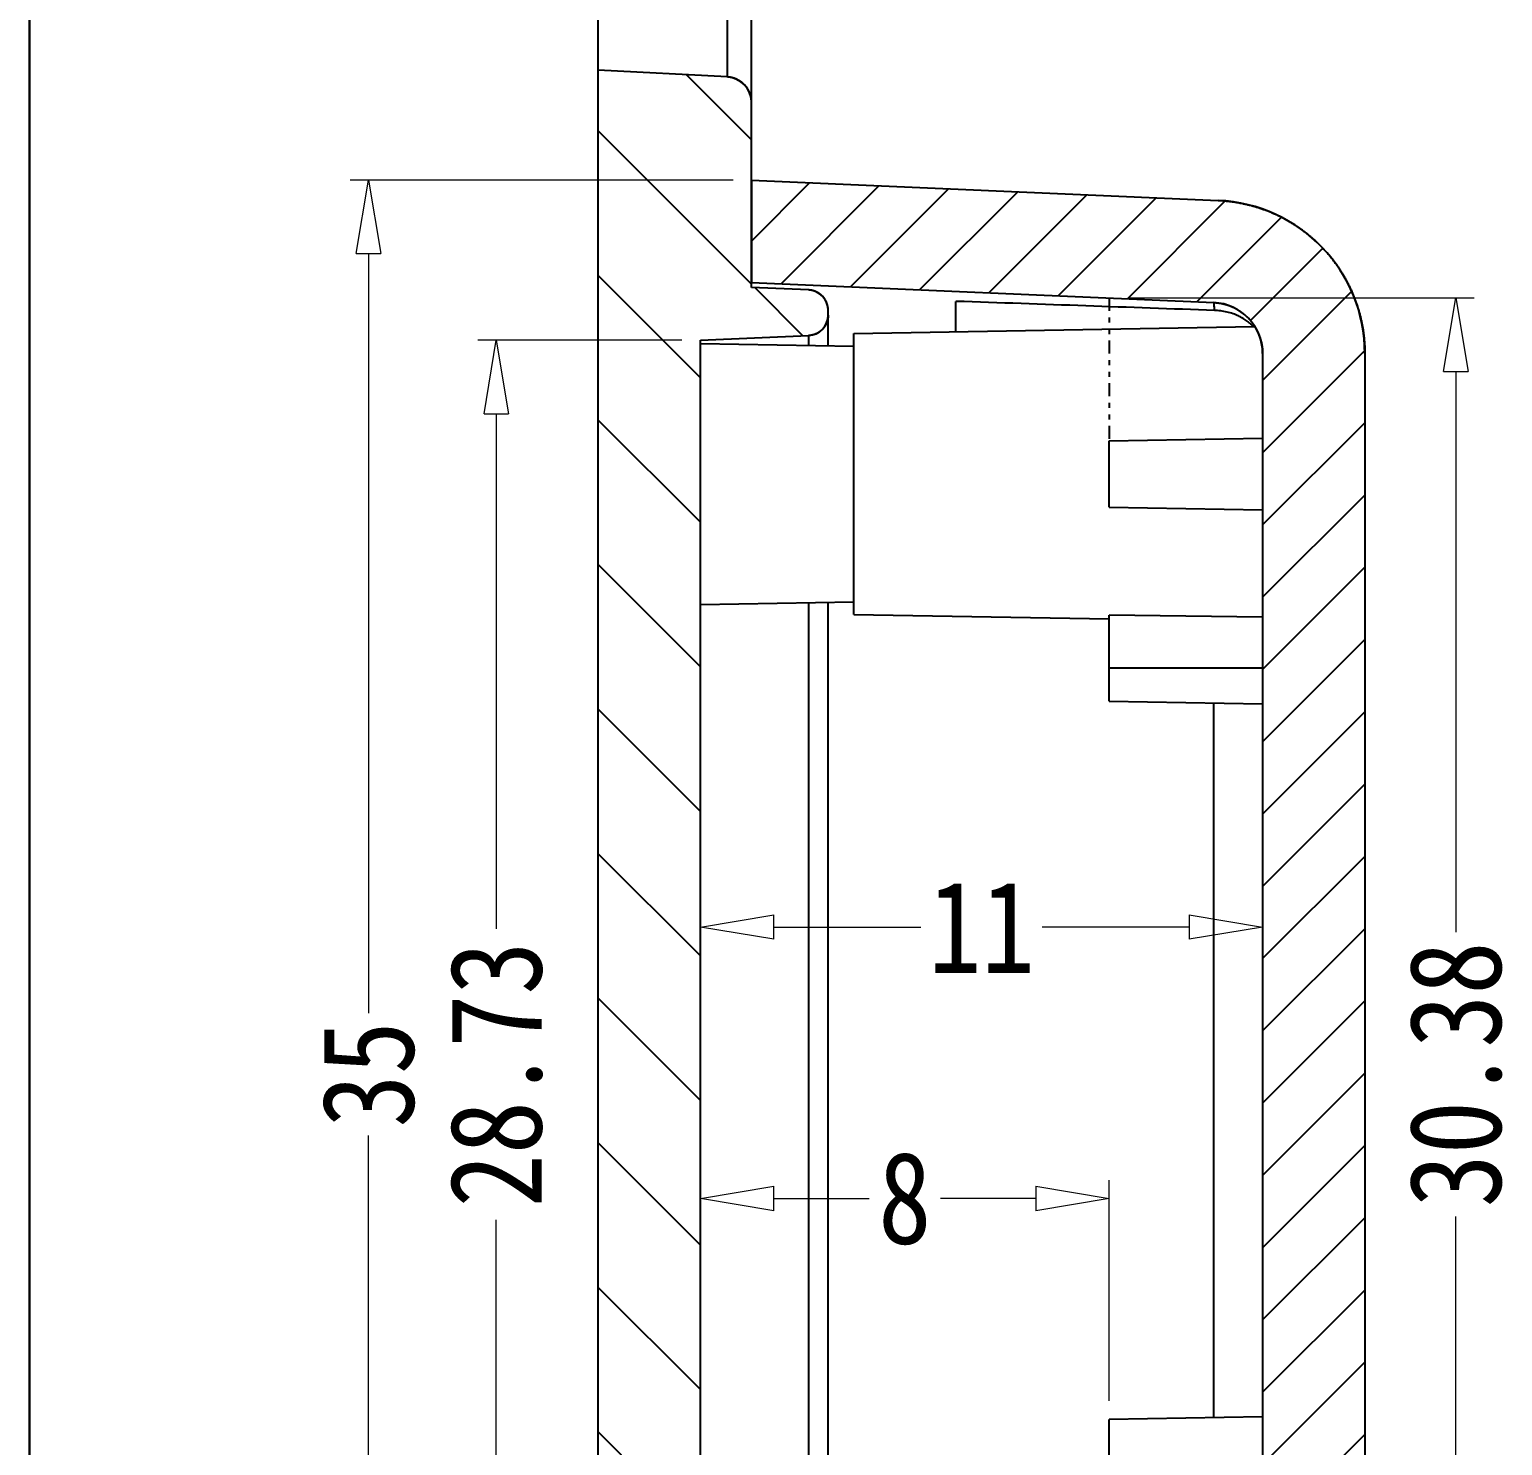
# Model space of a CAD drawing. Header units: millimetres. Extents: x 1786 to 3857, y -2202 to -1928.
# Drawn here: x 3676.06 to 3704.88, y -2004.99 to -1977.28 of the extents above; entities that cross this region are included whole.
import ezdxf

# ---------------------------------------------------------------- set-up
doc = ezdxf.new("R2010")
doc.units = ezdxf.units.MM
doc.linetypes.add('DIVIDE', pattern=[31.75, 12.7, -6.35, 0, -6.35, 0, -6.35])
doc.layers.add('dim', color=3, linetype='Continuous', lineweight=9)
doc.styles.add('FFS', font='SIMFANG.TTF', dxfattribs={"width": 0.85})
doc.dimstyles.new('YanXiu', dxfattribs={"dimtxt": 2.5, "dimasz": 2.2, "dimexe": 1, "dimexo": 0.6, "dimgap": 0.66, "dimtad": 0, "dimzin": 9, "dimdsep": 46, "dimtxsty": 'FFS', "dimblk": 'CLOSEDBLANK', "dimcen": 0, "dimclrd": 256, "dimclre": 131, "dimclrt": 42, "dimazin": 0, "dimtfac": 1, "dimtofl": 0, "dimtmove": 0, "dimatfit": 3, "dimldrblk": 'CLOSEDBLANK', "dimfxl": 0, "dimlwd": 5, "dimlwe": 5, "dimarcsym": 0})

# ---------------------------------------------------------------- blocks, each defined once
blk = doc.blocks.new('_ClosedBlank')
at = {"color": 0, "linetype": 'ByBlock', "lineweight": -2}
for p, q in [((-1, 0.167), (0, 0)), ((-1, 0.167), (-1, -0.167)), ((0, 0), (-1, -0.167))]:
    blk.add_line(p, q, dxfattribs=at)
blk = doc.blocks.new('*D226')
at = {"layer": 'Defpoints', "color": 0}
for p in [(3508.101, -1983.359), (3504.108, -2012.089), (3508.101, -2012.089)]:
    blk.add_point(p, dxfattribs=at)
at = {"layer": 'dim', "color": 131, "lineweight": 5}
for p, q in [((3507.741, -1983.359), (3503.748, -1983.359)), ((3507.741, -2012.089), (3503.748, -2012.089))]:
    blk.add_line(p, q, dxfattribs=at)
at = {"layer": 'dim', "lineweight": 5}
for p, q in [((3504.108, -1984.799), (3504.108, -1994.875)), ((3504.108, -2010.649), (3504.108, -2000.573))]:
    blk.add_line(p, q, dxfattribs=at)
at = {"layer": 'dim', "lineweight": 5, "xscale": 1.44, "yscale": 1.44, "zscale": 1.44}
for p, rotation in [((3504.108, -1983.359), 90), ((3504.108, -2012.089), 270)]:
    blk.add_blockref('_ClosedBlank', p, dxfattribs=dict(at, rotation=rotation))
at = {"layer": 'dim', "color": 42, "insert": (3504.108, -1997.724), "char_height": 1.8, "attachment_point": 5, "rotation": 90, "style": 'FFS'}
blk.add_mtext('28.73', dxfattribs=at)
blk = doc.blocks.new('*D227')
at = {"layer": 'Defpoints', "color": 0}
for p in [(3509.101, -1980.224), (3501.608, -2015.224), (3509.101, -2015.224)]:
    blk.add_point(p, dxfattribs=at)
at = {"layer": 'dim', "color": 131, "lineweight": 5}
for p, q in [((3508.741, -1980.224), (3501.248, -1980.224)), ((3508.741, -2015.224), (3501.248, -2015.224))]:
    blk.add_line(p, q, dxfattribs=at)
at = {"layer": 'dim', "lineweight": 5}
for p, q in [((3501.608, -1981.664), (3501.608, -1996.529)), ((3501.608, -2013.784), (3501.608, -1998.919))]:
    blk.add_line(p, q, dxfattribs=at)
at = {"layer": 'dim', "lineweight": 5, "xscale": 1.44, "yscale": 1.44, "zscale": 1.44}
for p, rotation in [((3501.608, -1980.224), 90), ((3501.608, -2015.224), 270)]:
    blk.add_blockref('_ClosedBlank', p, dxfattribs=dict(at, rotation=rotation))
at = {"layer": 'dim', "color": 42, "insert": (3501.608, -1997.724), "char_height": 1.8, "attachment_point": 5, "rotation": 90, "style": 'FFS'}
blk.add_mtext('35', dxfattribs=at)
blk = doc.blocks.new('*D219')
at = {"layer": 'Defpoints', "color": 0}
for p in [(3508.101, -2000.153), (3508.101, -2004.159, 0), (3516.101, -2004.474, 0)]:
    blk.add_point(p, dxfattribs=at)
at = {"layer": 'dim', "color": 131, "lineweight": 5}
for p, q in [((3508.101, -2003.799), (3508.101, -1999.793)), ((3516.101, -2004.114), (3516.101, -1999.793))]:
    blk.add_line(p, q, dxfattribs=at)
at = {"layer": 'dim', "lineweight": 5}
for p, q in [((3509.541, -2000.153), (3511.402, -2000.153)), ((3514.661, -2000.153), (3512.8, -2000.153))]:
    blk.add_line(p, q, dxfattribs=at)
at = {"layer": 'dim', "lineweight": 5, "xscale": 1.44, "yscale": 1.44, "zscale": 1.44, "rotation": 180}
blk.add_blockref('_ClosedBlank', (3508.101, -2000.153), dxfattribs=at)
at = {"layer": 'dim', "lineweight": 5, "xscale": 1.44, "yscale": 1.44, "zscale": 1.44}
blk.add_blockref('_ClosedBlank', (3516.101, -2000.153), dxfattribs=at)
at = {"layer": 'dim', "color": 42, "insert": (3512.101, -2000.153), "char_height": 1.8, "attachment_point": 5, "style": 'FFS'}
blk.add_mtext('8', dxfattribs=at)
blk = doc.blocks.new('*D220')
at = {"layer": 'Defpoints', "color": 0}
for p in [(3508.101, -1992.845, 0), (3519.101, -1994.012, 0), (3508.101, -1994.84)]:
    blk.add_point(p, dxfattribs=at)
at = {"layer": 'dim', "color": 131, "lineweight": 5}
for p, q in [((3508.101, -1993.205), (3508.101, -1995.2)), ((3519.101, -1994.372), (3519.101, -1995.2))]:
    blk.add_line(p, q, dxfattribs=at)
at = {"layer": 'dim', "lineweight": 5}
for p, q in [((3509.541, -1994.84), (3512.414, -1994.84)), ((3517.661, -1994.84), (3514.788, -1994.84))]:
    blk.add_line(p, q, dxfattribs=at)
at = {"layer": 'dim', "lineweight": 5, "xscale": 1.44, "yscale": 1.44, "zscale": 1.44, "rotation": 180}
blk.add_blockref('_ClosedBlank', (3508.101, -1994.84), dxfattribs=at)
at = {"layer": 'dim', "lineweight": 5, "xscale": 1.44, "yscale": 1.44, "zscale": 1.44}
blk.add_blockref('_ClosedBlank', (3519.101, -1994.84), dxfattribs=at)
at = {"layer": 'dim', "color": 42, "insert": (3513.601, -1994.84), "char_height": 1.8, "attachment_point": 5, "style": 'FFS'}
blk.add_mtext('11', dxfattribs=at)
blk = doc.blocks.new('*D222')
at = {"layer": 'Defpoints', "color": 0}
for p in [(3516.101, -1982.531), (3522.88, -1982.531), (3516.101, -2012.916)]:
    blk.add_point(p, dxfattribs=at)
at = {"layer": 'dim', "color": 131, "lineweight": 5}
for p, q in [((3516.461, -1982.531), (3523.24, -1982.531)), ((3516.461, -2012.916), (3523.24, -2012.916))]:
    blk.add_line(p, q, dxfattribs=at)
at = {"layer": 'dim', "lineweight": 5}
for p, q in [((3522.88, -1983.971), (3522.88, -1994.941)), ((3522.88, -2011.476), (3522.88, -2000.507))]:
    blk.add_line(p, q, dxfattribs=at)
at = {"layer": 'dim', "lineweight": 5, "xscale": 1.44, "yscale": 1.44, "zscale": 1.44}
for p, rotation in [((3522.88, -1982.531), 90), ((3522.88, -2012.916), 270)]:
    blk.add_blockref('_ClosedBlank', p, dxfattribs=dict(at, rotation=rotation))
at = {"layer": 'dim', "color": 42, "insert": (3522.88, -1997.724), "char_height": 1.8, "attachment_point": 5, "rotation": 90, "style": 'FFS'}
blk.add_mtext('30.38', dxfattribs=at)
blk = doc.blocks.new('*u276')
at = {"linetype": 'Continuous'}
h = blk.add_hatch(dxfattribs=at)
h.set_pattern_fill('DEFAULT__2', color=40, scale=2, angle=135, style=0, pattern_type=0)
h.set_pattern_definition([(135, (516.9782, -458.0264), (-1.4142136, -1.4142136), [])])
edge = h.paths.add_edge_path()
edge.add_line((-76.418, 52.569), (-76.418, 53.969))
edge.add_spline(control_points=[(-76.418, 52.569), (-76.418, 52.307), (-76.602, 52.121), (-76.864, 52.119)], knot_values=[0, 0, 0, 0, 1, 1, 1, 1], weights=[1, 0.80679, 0.80679, 1], degree=3, periodic=0)
edge.add_line((-76.864, 52.119), (-78.914, 52.101))
edge.add_spline(control_points=[(-79.418, 52.601), (-79.418, 52.306), (-79.208, 52.099), (-78.914, 52.101)], knot_values=[0, 0, 0, 0, 1, 1, 1, 1], weights=[1, 0.802676, 0.802676, 1], degree=3, periodic=0)
edge.add_line((-79.418, 52.601), (-79.418, 54.601))
edge.add_line((-76.892, 54.469), (-79.418, 54.601))
edge.add_spline(control_points=[(-76.418, 53.969), (-76.418, 54.25), (-76.611, 54.454), (-76.892, 54.469)], knot_values=[0, 0, 0, 0, 1, 1, 1, 1], weights=[1, 0.816916, 0.816916, 1], degree=3, periodic=0)
edge = h.paths.add_edge_path()
edge.add_line((-76.418, 58.733), (-76.418, 62.353))
edge.add_spline(control_points=[(-76.418, 58.733), (-76.418, 58.452), (-76.611, 58.248), (-76.892, 58.233)], knot_values=[0, 0, 0, 0, 1, 1, 1, 1], weights=[1, 0.816916, 0.816916, 1], degree=3, periodic=0)
edge.add_line((-76.892, 58.233), (-79.418, 58.101))
edge.add_line((-79.418, 58.101), (-79.418, 97.401))
edge.add_line((-76.892, 97.269), (-79.418, 97.401))
edge.add_spline(control_points=[(-76.418, 96.769), (-76.418, 97.05), (-76.611, 97.254), (-76.892, 97.269)], knot_values=[0, 0, 0, 0, 1, 1, 1, 1], weights=[1, 0.816916, 0.816916, 1], degree=3, periodic=0)
edge.add_line((-76.418, 93.149), (-76.418, 96.769))
edge.add_line((-75.3, 93.1), (-76.418, 93.149))
edge.add_spline(control_points=[(-74.918, 92.701), (-74.918, 92.927), (-75.074, 93.09), (-75.3, 93.1)], knot_values=[0, 0, 0, 0, 1, 1, 1, 1], weights=[1, 0.814909, 0.814909, 1], degree=3, periodic=0)
edge.add_line((-74.918, 92.608), (-74.918, 92.701))
edge.add_spline(control_points=[(-74.918, 92.608), (-74.918, 92.382), (-75.074, 92.218), (-75.3, 92.209)], knot_values=[0, 0, 0, 0, 1, 1, 1, 1], weights=[1, 0.814909, 0.814909, 1], degree=3, periodic=0)
edge.add_line((-77.418, 92.116), (-75.3, 92.209))
edge.add_line((-77.418, 63.386), (-77.418, 92.116))
edge.add_line((-77.418, 63.386), (-75.3, 63.294))
edge.add_spline(control_points=[(-74.918, 62.894), (-74.918, 63.12), (-75.074, 63.284), (-75.3, 63.294)], knot_values=[0, 0, 0, 0, 1, 1, 1, 1], weights=[1, 0.814909, 0.814909, 1], degree=3, periodic=0)
edge.add_line((-74.918, 62.801), (-74.918, 62.894))
edge.add_spline(control_points=[(-74.918, 62.801), (-74.918, 62.575), (-75.074, 62.412), (-75.3, 62.402)], knot_values=[0, 0, 0, 0, 1, 1, 1, 1], weights=[1, 0.814909, 0.814909, 1], degree=3, periodic=0)
edge.add_line((-75.3, 62.402), (-76.418, 62.353))
edge = h.paths.add_edge_path()
edge.add_line((-76.418, 101.533), (-76.418, 102.933))
edge.add_spline(control_points=[(-76.418, 101.533), (-76.418, 101.252), (-76.611, 101.048), (-76.892, 101.033)], knot_values=[0, 0, 0, 0, 1, 1, 1, 1], weights=[1, 0.816916, 0.816916, 1], degree=3, periodic=0)
edge.add_line((-76.892, 101.033), (-79.418, 100.901))
edge.add_line((-79.418, 100.901), (-79.418, 102.901))
edge.add_spline(control_points=[(-79.418, 102.901), (-79.418, 103.196), (-79.208, 103.404), (-78.914, 103.401)], knot_values=[0, 0, 0, 0, 1, 1, 1, 1], weights=[1, 0.802676, 0.802676, 1], degree=3, periodic=0)
edge.add_line((-76.864, 103.383), (-78.914, 103.401))
edge.add_spline(control_points=[(-76.418, 102.933), (-76.418, 103.195), (-76.602, 103.381), (-76.864, 103.383)], knot_values=[0, 0, 0, 0, 1, 1, 1, 1], weights=[1, 0.80679, 0.80679, 1], degree=3, periodic=0)
h = blk.add_hatch(dxfattribs=at)
h.set_pattern_fill('DEFAULT__1', color=40, angle=225, style=0, pattern_type=0)
h.set_pattern_definition([(225, (516.9782, -458.0264), (0.7071068, -0.7071068), [])])
edge = h.paths.add_edge_path()
edge.add_line((-76.418, 62.253), (-76.418, 60.251))
edge.add_line((-76.418, 62.253), (-67.374, 62.648))
edge.add_spline(control_points=[(-67.374, 62.648), (-66.809, 62.672), (-66.418, 63.081), (-66.418, 63.647)], knot_values=[0, 0, 0, 0, 1, 1, 1, 1], weights=[1, 0.814909, 0.814909, 1], degree=3, periodic=0)
edge.add_line((-66.418, 91.855), (-66.418, 63.647))
edge.add_spline(control_points=[(-67.374, 92.854), (-66.809, 92.83), (-66.418, 92.421), (-66.418, 91.855)], knot_values=[0, 0, 0, 0, 1, 1, 1, 1], weights=[1, 0.814909, 0.814909, 1], degree=3, periodic=0)
edge.add_line((-76.418, 93.249), (-67.374, 92.854))
edge.add_line((-76.418, 95.251), (-76.418, 93.249))
edge.add_line((-76.418, 95.251), (-67.287, 94.852))
edge.add_spline(control_points=[(-67.287, 94.852), (-65.592, 94.778), (-64.418, 93.552), (-64.418, 91.855)], knot_values=[0, 0, 0, 0, 1, 1, 1, 1], weights=[1, 0.814909, 0.814909, 1], degree=3, periodic=0)
edge.add_line((-64.418, 91.855), (-64.418, 63.647))
edge.add_spline(control_points=[(-67.287, 60.65), (-65.592, 60.724), (-64.418, 61.95), (-64.418, 63.647)], knot_values=[0, 0, 0, 0, 1, 1, 1, 1], weights=[1, 0.814909, 0.814909, 1], degree=3, periodic=0)
edge.add_line((-76.418, 60.251), (-67.287, 60.65))
at = {"color": 7, "linetype": 'Continuous'}
for p, q in [((-79.418, 52.601, 0), (-79.418, 102.901, 0)), ((-76.418, 93.149, 0), (-76.418, 102.933, 0)), ((-76.892, 101.033, 0), (-76.892, 97.269, 0)), ((-76.892, 97.269, 0), (-79.418, 97.401, 0)), ((-76.892, 97.269, 0), (-79.418, 97.401, 0)), ((-79.418, 58.101, 0), (-79.418, 97.401, 0)), ((-76.418, 93.149, 0), (-76.418, 96.769, 0)), ((-76.418, 95.251, 0), (-67.287, 94.852, 0)), ((-76.418, 95.251, 0), (-67.287, 94.852, 0)), ((-76.418, 95.251, 0), (-76.418, 93.249, 0)), ((-76.418, 93.249, 0), (-67.374, 92.854, 0)), ((-76.418, 93.249, 0), (-67.374, 92.854, 0)), ((-75.3, 93.1, 0), (-76.418, 93.149, 0)), ((-75.3, 93.1, 0), (-76.418, 93.149, 0)), ((-72.418, 92.286, 0), (-72.418, 92.878, 0)), ((-74.918, 92.608, 0), (-74.918, 92.701, 0)), ((-74.918, 92.608, 0), (-74.918, 92.701, 0)), ((-74.918, 92.01, 0), (-74.918, 92.517, 0)), ((-74.418, 92.251, 0), (-66.578, 92.388, 0)), ((-74.418, 86.751, 0), (-74.418, 92.251, 0)), ((-77.418, 92.116, 0), (-75.3, 92.209, 0)), ((-77.418, 92.116, 0), (-75.3, 92.209, 0)), ((-77.418, 63.386, 0), (-77.418, 92.116, 0)), ((-77.418, 63.386, 0), (-77.418, 92.116, 0)), ((-77.418, 92.053, 0), (-74.418, 92.001, 0)), ((-75.3, 92.209, 0), (-75.3, 92.016, 0)), ((-66.418, 91.855, 0), (-66.418, 63.647, 0)), ((-66.418, 91.855, 0), (-66.418, 63.647, 0)), ((-64.418, 91.855, 0), (-64.418, 63.647, 0)), ((-64.418, 91.855, 0), (-64.418, 63.647, 0)), ((-69.418, 90.151, 0), (-66.418, 90.203, 0)), ((-69.418, 88.851, 0), (-69.418, 90.151, 0)), ((-69.418, 88.851, 0), (-66.418, 88.799, 0)), ((-77.418, 86.949, 0), (-74.418, 87.001, 0)), ((-75.3, 86.986, 0), (-75.3, 63.294, 0)), ((-74.918, 62.801, 0), (-74.918, 86.992, 0)), ((-74.418, 86.751, 0), (-69.418, 86.664, 0)), ((-66.418, 86.698, 0), (-69.418, 86.739, 0)), ((-69.418, 85.053, 0), (-69.418, 86.739, 0)), ((-66.418, 85.703, 0), (-69.418, 85.703, 0)), ((-69.418, 85.053, 0), (-66.418, 85.001, 0)), ((-67.374, 71.037, 0), (-67.374, 85.018, 0)), ((-66.418, 71.053, 0), (-69.418, 71.001, 0)), ((-69.418, 67.001, 0), (-69.418, 71.001, 0))]:
    blk.add_line(p, q, dxfattribs=at)
at = {"color": 2, "linetype": 'DIVIDE', "ltscale": 0.02}
blk.add_line((-69.418, 92.944, 0), (-69.418, 90.151, 0), dxfattribs=at)
at = {"color": 7, "linetype": 'Continuous'}
for centre, radius, start, end in [((-76.918, 96.769, 0), 0.5, 0, 87), ((-67.418, 91.855, 0), 3, 0, 87.5), ((-75.318, 92.701, 0), 0.4, 0, 87.5), ((-67.418, 91.855, 0), 1, 0, 87.5), ((-75.318, 92.608, 0), 0.4, 272.5, 0), ((-67.177, 91.869, 0), 0.771, 42.3166, 47.1335)]:
    blk.add_arc(centre, radius, start, end, dxfattribs=at)
blk.add_ellipse((-95.063, 92.562, 0), major_axis=(-85.935, 2.692), ratio=0.012354, start_param=-1.898647, end_param=-1.837072, dxfattribs=at)
for points, start_tangent, end_tangent in [([(-76.418, 96.769, 0), (-76.418, 96.775, 0), (-76.418, 96.78, 0), (-76.418, 96.786, 0), (-76.418, 96.791, 0), (-76.419, 96.797, 0), (-76.419, 96.802, 0), (-76.419, 96.808, 0), (-76.42, 96.813, 0), (-76.42, 96.819, 0), (-76.421, 96.824, 0), (-76.422, 96.83, 0), (-76.422, 96.835, 0), (-76.423, 96.841, 0), (-76.424, 96.847, 0), (-76.425, 96.852, 0), (-76.426, 96.858, 0), (-76.427, 96.863, 0), (-76.428, 96.869, 0), (-76.429, 96.875, 0), (-76.43, 96.88, 0), (-76.432, 96.886, 0), (-76.433, 96.892, 0), (-76.435, 96.897, 0), (-76.436, 96.903, 0), (-76.438, 96.909, 0), (-76.439, 96.914, 0), (-76.441, 96.92, 0), (-76.443, 96.926, 0), (-76.445, 96.931, 0), (-76.447, 96.937, 0), (-76.449, 96.942, 0), (-76.451, 96.948, 0), (-76.453, 96.954, 0), (-76.455, 96.959, 0), (-76.458, 96.965, 0), (-76.46, 96.97, 0), (-76.463, 96.976, 0), (-76.465, 96.981, 0), (-76.468, 96.987, 0), (-76.47, 96.992, 0), (-76.473, 96.998, 0), (-76.476, 97.003, 0), (-76.479, 97.009, 0), (-76.482, 97.014, 0), (-76.485, 97.019, 0), (-76.488, 97.025, 0), (-76.491, 97.03, 0), (-76.494, 97.035, 0), (-76.498, 97.04, 0), (-76.501, 97.045, 0), (-76.505, 97.051, 0), (-76.508, 97.056, 0), (-76.512, 97.061, 0), (-76.515, 97.066, 0), (-76.519, 97.071, 0), (-76.523, 97.076, 0), (-76.527, 97.081, 0), (-76.531, 97.085, 0), (-76.535, 97.09, 0), (-76.539, 97.095, 0), (-76.543, 97.1, 0), (-76.547, 97.104, 0), (-76.551, 97.109, 0), (-76.555, 97.114, 0), (-76.56, 97.118, 0), (-76.564, 97.122, 0), (-76.568, 97.127, 0), (-76.573, 97.131, 0), (-76.577, 97.135, 0), (-76.582, 97.14, 0), (-76.587, 97.144, 0), (-76.591, 97.148, 0), (-76.596, 97.152, 0), (-76.601, 97.156, 0), (-76.606, 97.16, 0), (-76.61, 97.164, 0), (-76.615, 97.167, 0), (-76.62, 97.171, 0), (-76.625, 97.175, 0), (-76.63, 97.178, 0), (-76.635, 97.182, 0), (-76.641, 97.185, 0), (-76.646, 97.189, 0), (-76.651, 97.192, 0), (-76.656, 97.195, 0), (-76.661, 97.198, 0), (-76.667, 97.202, 0), (-76.672, 97.205, 0), (-76.677, 97.208, 0), (-76.683, 97.21, 0), (-76.688, 97.213, 0), (-76.693, 97.216, 0), (-76.699, 97.219, 0), (-76.704, 97.221, 0), (-76.71, 97.224, 0), (-76.715, 97.226, 0), (-76.721, 97.229, 0), (-76.726, 97.231, 0), (-76.732, 97.233, 0), (-76.737, 97.236, 0), (-76.743, 97.238, 0), (-76.748, 97.24, 0), (-76.754, 97.242, 0), (-76.759, 97.244, 0), (-76.765, 97.245, 0), (-76.77, 97.247, 0), (-76.776, 97.249, 0), (-76.782, 97.25, 0), (-76.787, 97.252, 0), (-76.793, 97.253, 0), (-76.798, 97.255, 0), (-76.804, 97.256, 0), (-76.809, 97.257, 0), (-76.815, 97.259, 0), (-76.821, 97.26, 0), (-76.826, 97.261, 0), (-76.832, 97.262, 0), (-76.837, 97.263, 0), (-76.843, 97.264, 0), (-76.848, 97.264, 0), (-76.854, 97.265, 0), (-76.859, 97.266, 0), (-76.865, 97.267, 0), (-76.87, 97.267, 0), (-76.876, 97.268, 0), (-76.881, 97.268, 0), (-76.886, 97.268, 0), (-76.892, 97.269, 0)], (0, 1), (-0.99863, 0.052336)), ([(-67.287, 94.852, 0), (-67.255, 94.851, 0), (-67.222, 94.849, 0), (-67.189, 94.847, 0), (-67.157, 94.844, 0), (-67.124, 94.841, 0), (-67.091, 94.837, 0), (-67.058, 94.834, 0), (-67.024, 94.829, 0), (-66.991, 94.825, 0), (-66.958, 94.82, 0), (-66.924, 94.814, 0), (-66.891, 94.809, 0), (-66.857, 94.802, 0), (-66.824, 94.796, 0), (-66.79, 94.789, 0), (-66.757, 94.781, 0), (-66.723, 94.774, 0), (-66.689, 94.765, 0), (-66.656, 94.757, 0), (-66.622, 94.748, 0), (-66.588, 94.738, 0), (-66.554, 94.728, 0), (-66.521, 94.718, 0), (-66.487, 94.707, 0), (-66.453, 94.696, 0), (-66.42, 94.684, 0), (-66.386, 94.672, 0), (-66.353, 94.66, 0), (-66.319, 94.647, 0), (-66.286, 94.633, 0), (-66.253, 94.62, 0), (-66.219, 94.605, 0), (-66.186, 94.591, 0), (-66.153, 94.576, 0), (-66.12, 94.56, 0), (-66.088, 94.544, 0), (-66.055, 94.528, 0), (-66.022, 94.511, 0), (-65.99, 94.494, 0), (-65.958, 94.476, 0), (-65.926, 94.458, 0), (-65.894, 94.439, 0), (-65.862, 94.42, 0), (-65.831, 94.401, 0), (-65.799, 94.381, 0), (-65.768, 94.361, 0), (-65.737, 94.34, 0), (-65.706, 94.319, 0), (-65.676, 94.298, 0), (-65.646, 94.276, 0), (-65.616, 94.254, 0), (-65.586, 94.231, 0), (-65.556, 94.208, 0), (-65.527, 94.184, 0), (-65.498, 94.161, 0), (-65.469, 94.136, 0), (-65.441, 94.112, 0), (-65.413, 94.087, 0), (-65.385, 94.062, 0), (-65.358, 94.036, 0), (-65.33, 94.01, 0), (-65.304, 93.984, 0), (-65.277, 93.957, 0), (-65.251, 93.93, 0), (-65.225, 93.902, 0), (-65.199, 93.875, 0), (-65.174, 93.847, 0), (-65.15, 93.818, 0), (-65.125, 93.79, 0), (-65.101, 93.761, 0), (-65.077, 93.732, 0), (-65.054, 93.702, 0), (-65.031, 93.673, 0), (-65.009, 93.643, 0), (-64.986, 93.612, 0), (-64.965, 93.582, 0), (-64.943, 93.551, 0), (-64.922, 93.52, 0), (-64.902, 93.489, 0), (-64.882, 93.458, 0), (-64.862, 93.426, 0), (-64.843, 93.394, 0), (-64.824, 93.362, 0), (-64.806, 93.33, 0), (-64.788, 93.298, 0), (-64.77, 93.265, 0), (-64.753, 93.233, 0), (-64.736, 93.2, 0), (-64.72, 93.167, 0), (-64.704, 93.134, 0), (-64.689, 93.1, 0), (-64.674, 93.067, 0), (-64.659, 93.034, 0), (-64.645, 93, 0), (-64.631, 92.966, 0), (-64.618, 92.933, 0), (-64.605, 92.899, 0), (-64.593, 92.865, 0), (-64.581, 92.831, 0), (-64.57, 92.797, 0), (-64.559, 92.763, 0), (-64.548, 92.729, 0), (-64.538, 92.695, 0), (-64.528, 92.661, 0), (-64.519, 92.627, 0), (-64.51, 92.593, 0), (-64.502, 92.559, 0), (-64.494, 92.524, 0), (-64.486, 92.49, 0), (-64.479, 92.456, 0), (-64.472, 92.422, 0), (-64.466, 92.388, 0), (-64.46, 92.354, 0), (-64.454, 92.32, 0), (-64.449, 92.287, 0), (-64.444, 92.253, 0), (-64.44, 92.219, 0), (-64.436, 92.186, 0), (-64.433, 92.152, 0), (-64.43, 92.119, 0), (-64.427, 92.085, 0), (-64.424, 92.052, 0), (-64.422, 92.019, 0), (-64.421, 91.986, 0), (-64.42, 91.953, 0), (-64.419, 91.92, 0), (-64.418, 91.888, 0), (-64.418, 91.855, 0)], (0.999048, -0.043619), (0, -1)), ([(-74.918, 92.701, 0), (-74.918, 92.705, 0), (-74.918, 92.709, 0), (-74.918, 92.714, 0), (-74.918, 92.718, 0), (-74.919, 92.722, 0), (-74.919, 92.727, 0), (-74.919, 92.731, 0), (-74.919, 92.736, 0), (-74.92, 92.74, 0), (-74.92, 92.745, 0), (-74.921, 92.749, 0), (-74.921, 92.754, 0), (-74.922, 92.758, 0), (-74.923, 92.763, 0), (-74.924, 92.767, 0), (-74.924, 92.772, 0), (-74.925, 92.776, 0), (-74.926, 92.781, 0), (-74.927, 92.785, 0), (-74.928, 92.79, 0), (-74.929, 92.794, 0), (-74.93, 92.799, 0), (-74.931, 92.804, 0), (-74.933, 92.808, 0), (-74.934, 92.813, 0), (-74.935, 92.817, 0), (-74.937, 92.822, 0), (-74.938, 92.826, 0), (-74.94, 92.831, 0), (-74.941, 92.835, 0), (-74.943, 92.84, 0), (-74.945, 92.844, 0), (-74.946, 92.849, 0), (-74.948, 92.853, 0), (-74.95, 92.858, 0), (-74.952, 92.862, 0), (-74.954, 92.867, 0), (-74.956, 92.871, 0), (-74.958, 92.876, 0), (-74.96, 92.88, 0), (-74.963, 92.884, 0), (-74.965, 92.889, 0), (-74.967, 92.893, 0), (-74.97, 92.897, 0), (-74.972, 92.902, 0), (-74.975, 92.906, 0), (-74.977, 92.91, 0), (-74.98, 92.914, 0), (-74.982, 92.918, 0), (-74.985, 92.923, 0), (-74.988, 92.927, 0), (-74.991, 92.931, 0), (-74.994, 92.935, 0), (-74.997, 92.939, 0), (-75, 92.943, 0), (-75.003, 92.947, 0), (-75.006, 92.951, 0), (-75.009, 92.955, 0), (-75.012, 92.959, 0), (-75.015, 92.962, 0), (-75.019, 92.966, 0), (-75.022, 92.97, 0), (-75.026, 92.974, 0), (-75.029, 92.977, 0), (-75.032, 92.981, 0), (-75.036, 92.984, 0), (-75.04, 92.988, 0), (-75.043, 92.991, 0), (-75.047, 92.995, 0), (-75.051, 92.998, 0), (-75.054, 93.002, 0), (-75.058, 93.005, 0), (-75.062, 93.008, 0), (-75.066, 93.011, 0), (-75.07, 93.014, 0), (-75.074, 93.017, 0), (-75.078, 93.02, 0), (-75.082, 93.023, 0), (-75.086, 93.026, 0), (-75.09, 93.029, 0), (-75.094, 93.032, 0), (-75.098, 93.035, 0), (-75.102, 93.037, 0), (-75.106, 93.04, 0), (-75.11, 93.043, 0), (-75.115, 93.045, 0), (-75.119, 93.048, 0), (-75.123, 93.05, 0), (-75.128, 93.052, 0), (-75.132, 93.055, 0), (-75.136, 93.057, 0), (-75.141, 93.059, 0), (-75.145, 93.061, 0), (-75.149, 93.063, 0), (-75.154, 93.065, 0), (-75.158, 93.067, 0), (-75.163, 93.069, 0), (-75.167, 93.071, 0), (-75.171, 93.073, 0), (-75.176, 93.075, 0), (-75.18, 93.076, 0), (-75.185, 93.078, 0), (-75.189, 93.079, 0), (-75.194, 93.081, 0), (-75.198, 93.082, 0), (-75.203, 93.084, 0), (-75.207, 93.085, 0), (-75.212, 93.086, 0), (-75.216, 93.088, 0), (-75.221, 93.089, 0), (-75.225, 93.09, 0), (-75.23, 93.091, 0), (-75.234, 93.092, 0), (-75.239, 93.093, 0), (-75.243, 93.094, 0), (-75.248, 93.094, 0), (-75.252, 93.095, 0), (-75.257, 93.096, 0), (-75.261, 93.097, 0), (-75.265, 93.097, 0), (-75.27, 93.098, 0), (-75.274, 93.098, 0), (-75.279, 93.099, 0), (-75.283, 93.099, 0), (-75.287, 93.099, 0), (-75.292, 93.1, 0), (-75.296, 93.1, 0), (-75.3, 93.1, 0)], (0, 1), (-0.999048, 0.043619)), ([(-67.36, 92.7, 0), (-67.363, 92.785, 0), (-67.368, 92.837, 0), (-67.374, 92.854, 0)], (-0.029953, 0.999551), (-0.998991, 0.044901)), ([(-67.374, 92.854, 0), (-67.364, 92.854, 0), (-67.353, 92.853, 0), (-67.342, 92.852, 0), (-67.331, 92.851, 0), (-67.32, 92.85, 0), (-67.309, 92.849, 0), (-67.298, 92.848, 0), (-67.287, 92.847, 0), (-67.276, 92.845, 0), (-67.265, 92.843, 0), (-67.253, 92.842, 0), (-67.242, 92.84, 0), (-67.231, 92.838, 0), (-67.22, 92.835, 0), (-67.209, 92.833, 0), (-67.198, 92.831, 0), (-67.186, 92.828, 0), (-67.175, 92.825, 0), (-67.164, 92.822, 0), (-67.153, 92.819, 0), (-67.141, 92.816, 0), (-67.13, 92.813, 0), (-67.119, 92.809, 0), (-67.108, 92.806, 0), (-67.096, 92.802, 0), (-67.085, 92.798, 0), (-67.074, 92.794, 0), (-67.063, 92.79, 0), (-67.052, 92.786, 0), (-67.041, 92.781, 0), (-67.029, 92.777, 0), (-67.018, 92.772, 0), (-67.007, 92.767, 0), (-66.996, 92.762, 0), (-66.985, 92.757, 0), (-66.974, 92.752, 0), (-66.964, 92.746, 0), (-66.953, 92.74, 0), (-66.942, 92.735, 0), (-66.931, 92.729, 0), (-66.921, 92.723, 0), (-66.91, 92.717, 0), (-66.899, 92.71, 0), (-66.889, 92.704, 0), (-66.878, 92.697, 0), (-66.868, 92.69, 0), (-66.858, 92.684, 0), (-66.847, 92.677, 0), (-66.837, 92.669, 0), (-66.827, 92.662, 0), (-66.817, 92.655, 0), (-66.807, 92.647, 0), (-66.797, 92.639, 0), (-66.788, 92.632, 0), (-66.778, 92.624, 0), (-66.768, 92.616, 0), (-66.759, 92.607, 0), (-66.75, 92.599, 0), (-66.74, 92.591, 0), (-66.731, 92.582, 0), (-66.722, 92.573, 0), (-66.713, 92.565, 0), (-66.704, 92.556, 0), (-66.696, 92.547, 0), (-66.687, 92.538, 0), (-66.678, 92.528, 0), (-66.67, 92.519, 0), (-66.662, 92.51, 0), (-66.654, 92.5, 0), (-66.646, 92.491, 0), (-66.638, 92.481, 0), (-66.63, 92.471, 0), (-66.622, 92.461, 0), (-66.615, 92.451, 0), (-66.607, 92.441, 0), (-66.6, 92.431, 0), (-66.593, 92.421, 0), (-66.586, 92.41, 0), (-66.579, 92.4, 0), (-66.573, 92.389, 0), (-66.566, 92.379, 0), (-66.56, 92.368, 0), (-66.553, 92.358, 0), (-66.547, 92.347, 0), (-66.541, 92.336, 0), (-66.535, 92.325, 0), (-66.53, 92.314, 0), (-66.524, 92.303, 0), (-66.519, 92.292, 0), (-66.513, 92.281, 0), (-66.508, 92.27, 0), (-66.503, 92.259, 0), (-66.498, 92.248, 0), (-66.494, 92.237, 0), (-66.489, 92.226, 0), (-66.485, 92.214, 0), (-66.48, 92.203, 0), (-66.476, 92.192, 0), (-66.472, 92.181, 0), (-66.468, 92.169, 0), (-66.465, 92.158, 0), (-66.461, 92.147, 0), (-66.458, 92.135, 0), (-66.455, 92.124, 0), (-66.452, 92.112, 0), (-66.449, 92.101, 0), (-66.446, 92.09, 0), (-66.443, 92.078, 0), (-66.441, 92.067, 0), (-66.438, 92.056, 0), (-66.436, 92.044, 0), (-66.434, 92.033, 0), (-66.432, 92.022, 0), (-66.43, 92.01, 0), (-66.428, 91.999, 0), (-66.427, 91.988, 0), (-66.425, 91.977, 0), (-66.424, 91.965, 0), (-66.423, 91.954, 0), (-66.422, 91.943, 0), (-66.421, 91.932, 0), (-66.42, 91.921, 0), (-66.419, 91.91, 0), (-66.419, 91.899, 0), (-66.418, 91.888, 0), (-66.418, 91.877, 0), (-66.418, 91.866, 0), (-66.418, 91.855, 0)], (0.999048, -0.043619), (0, -1)), ([(-74.918, 92.608, 0), (-74.918, 92.604, 0), (-74.918, 92.6, 0), (-74.918, 92.595, 0), (-74.918, 92.591, 0), (-74.919, 92.586, 0), (-74.919, 92.582, 0), (-74.919, 92.578, 0), (-74.919, 92.573, 0), (-74.92, 92.569, 0), (-74.92, 92.564, 0), (-74.921, 92.56, 0), (-74.921, 92.555, 0), (-74.922, 92.551, 0), (-74.923, 92.546, 0), (-74.924, 92.542, 0), (-74.924, 92.537, 0), (-74.925, 92.533, 0), (-74.926, 92.528, 0), (-74.927, 92.524, 0), (-74.928, 92.519, 0), (-74.929, 92.514, 0), (-74.93, 92.51, 0), (-74.931, 92.505, 0), (-74.933, 92.501, 0), (-74.934, 92.496, 0), (-74.935, 92.492, 0), (-74.937, 92.487, 0), (-74.938, 92.483, 0), (-74.94, 92.478, 0), (-74.941, 92.474, 0), (-74.943, 92.469, 0), (-74.945, 92.465, 0), (-74.946, 92.46, 0), (-74.948, 92.456, 0), (-74.95, 92.451, 0), (-74.952, 92.447, 0), (-74.954, 92.442, 0), (-74.956, 92.438, 0), (-74.958, 92.433, 0), (-74.96, 92.429, 0), (-74.963, 92.425, 0), (-74.965, 92.42, 0), (-74.967, 92.416, 0), (-74.97, 92.412, 0), (-74.972, 92.407, 0), (-74.975, 92.403, 0), (-74.977, 92.399, 0), (-74.98, 92.395, 0), (-74.982, 92.39, 0), (-74.985, 92.386, 0), (-74.988, 92.382, 0), (-74.991, 92.378, 0), (-74.994, 92.374, 0), (-74.997, 92.37, 0), (-75, 92.366, 0), (-75.003, 92.362, 0), (-75.006, 92.358, 0), (-75.009, 92.354, 0), (-75.012, 92.35, 0), (-75.015, 92.346, 0), (-75.019, 92.343, 0), (-75.022, 92.339, 0), (-75.026, 92.335, 0), (-75.029, 92.332, 0), (-75.032, 92.328, 0), (-75.036, 92.324, 0), (-75.04, 92.321, 0), (-75.043, 92.317, 0), (-75.047, 92.314, 0), (-75.051, 92.311, 0), (-75.054, 92.307, 0), (-75.058, 92.304, 0), (-75.062, 92.301, 0), (-75.066, 92.298, 0), (-75.07, 92.295, 0), (-75.074, 92.291, 0), (-75.078, 92.288, 0), (-75.082, 92.285, 0), (-75.086, 92.283, 0), (-75.09, 92.28, 0), (-75.094, 92.277, 0), (-75.098, 92.274, 0), (-75.102, 92.271, 0), (-75.106, 92.269, 0), (-75.11, 92.266, 0), (-75.115, 92.264, 0), (-75.119, 92.261, 0), (-75.123, 92.259, 0), (-75.128, 92.256, 0), (-75.132, 92.254, 0), (-75.136, 92.252, 0), (-75.141, 92.25, 0), (-75.145, 92.248, 0), (-75.149, 92.245, 0), (-75.154, 92.243, 0), (-75.158, 92.242, 0), (-75.163, 92.24, 0), (-75.167, 92.238, 0), (-75.171, 92.236, 0), (-75.176, 92.234, 0), (-75.18, 92.233, 0), (-75.185, 92.231, 0), (-75.189, 92.229, 0), (-75.194, 92.228, 0), (-75.198, 92.227, 0), (-75.203, 92.225, 0), (-75.207, 92.224, 0), (-75.212, 92.223, 0), (-75.216, 92.221, 0), (-75.221, 92.22, 0), (-75.225, 92.219, 0), (-75.23, 92.218, 0), (-75.234, 92.217, 0), (-75.239, 92.216, 0), (-75.243, 92.215, 0), (-75.248, 92.214, 0), (-75.252, 92.214, 0), (-75.257, 92.213, 0), (-75.261, 92.212, 0), (-75.265, 92.212, 0), (-75.27, 92.211, 0), (-75.274, 92.211, 0), (-75.279, 92.21, 0), (-75.283, 92.21, 0), (-75.287, 92.209, 0), (-75.292, 92.209, 0), (-75.296, 92.209, 0), (-75.3, 92.209, 0)], (0, -1), (-0.999048, -0.043619)), ([(-66.652, 92.434, 0), (-66.721, 92.492, 0), (-66.8, 92.544, 0), (-66.891, 92.592, 0), (-66.997, 92.635, 0), (-67.115, 92.668, 0), (-67.238, 92.69, 0), (-67.36, 92.7, 0)], (-0.732657, 0.680598), (-0.999369, 0.035507))]:
    blk.add_spline(points, degree=3, dxfattribs=dict(at, start_tangent=start_tangent, end_tangent=end_tangent))
at = {"layer": 'Defpoints', "color": 2}
blk.add_lwpolyline([(-90.545, 126.633), (90.545, 126.633), (90.545, 0), (-90.545, 0)], close=True, dxfattribs=at)
at = {"layer": 'dim'}
for base, p1, p2, picture, middle, set_off in [((-83.911, 60.251), (-76.418, 95.251), (-76.418, 60.251), '*D227', (-83.911, 77.751), (-3585.519, 2075.475)), ((-62.6389, 92.9435, 0), (-69.4179, 62.5586, 0), (-69.4179, 92.9435, 0), '*D222', (-62.6389, 77.7511, 0), (-3585.5193, 2075.475)), ((-81.411, 63.386), (-77.418, 92.116), (-77.418, 63.386), '*D226', (-81.411, 77.751), (-3585.519, 2075.475))]:
    dim = blk.add_linear_dim(base=base, p1=p1, p2=p2, angle=90, dimstyle='YanXiu', override={"dimtxt": 1.8, "dimasz": 1.44, "dimexe": 0.35982, "dimexo": 0.35982, "dimgap": 0.35982, "dimzin": 8}, dxfattribs=at)
    dim.commit()
    dim.dimension.update_dxf_attribs({"geometry": picture, "text_midpoint": middle, "insert": set_off})
dim = blk.add_linear_dim(base=(-77.418, 80.635, 0), p1=(-66.418, 81.463, 0), p2=(-77.418, 82.63, 0), dimstyle='YanXiu', override={"dimtxt": 1.8, "dimasz": 1.44, "dimexe": 0.35982, "dimexo": 0.35982, "dimgap": 0.35982, "dimzin": 8}, dxfattribs=at)
dim.commit()
dim.dimension.update_dxf_attribs({"geometry": '*D220', "text_midpoint": (-71.918, 80.635, 0), "dimtype": 128, "insert": (-3585.519, 2075.475)})
dim = blk.add_linear_dim(base=(-77.418, 75.322, 0), p1=(-69.418, 71.001, 0), p2=(-77.418, 71.316, 0), dimstyle='YanXiu', override={"dimtxt": 1.8, "dimasz": 1.44, "dimexe": 0.35982, "dimexo": 0.35982, "dimgap": 0.35982, "dimzin": 8}, dxfattribs=at)
dim.commit()
dim.dimension.update_dxf_attribs({"geometry": '*D219', "text_midpoint": (-73.418, 75.322, 0), "insert": (-3585.519, 2075.475)})

msp = doc.modelspace()

# ---------------------------------------------------------------- block references
for p in [(3585.519, -2075.475, 0), (3766.609, -2075.475, 0)]:
    msp.add_blockref('*u276', p)

doc.saveas('drawing.dxf')
